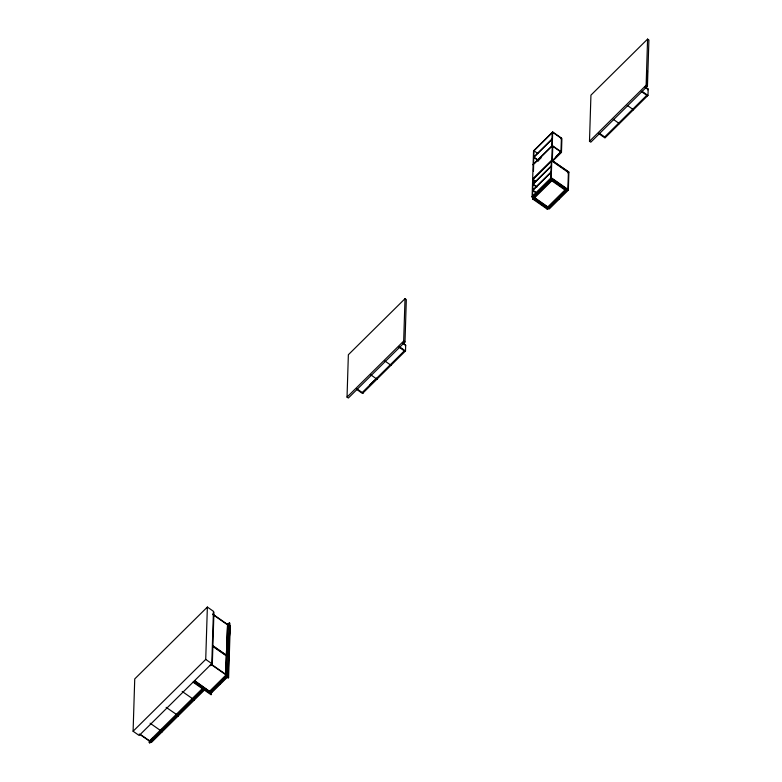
<?xml version="1.0" encoding="UTF-8"?>
<svg xmlns="http://www.w3.org/2000/svg" width="782" height="782" viewBox="0 0 782 782"><rect width="100%" height="100%" fill="white"/><g stroke="black" fill="none" stroke-linecap="round" stroke-linejoin="round"><path stroke-width="1.17" d="M133.096 731.248L134.739 678.913L207.367 607.057L213.437 611.299L211.795 663.635L139.167 735.491L133.096 731.248L205.725 659.402L207.367 607.057M203.672 689.587L149.782 742.9L149.254 742.538L149.303 741.053L203.193 687.74M149.782 742.9L149.831 741.414M150.887 741.766L203.926 689.665M177.837 715.11L178.306 715.862M209.987 691.747L209.938 693.223L226.545 676.792M194.513 680.936L211.042 692.481L194.523 680.555M210.094 665.316L210.622 665.678L212.323 664.006L213.945 612.091L213.427 611.719M193.056 682.178L211.14 694.797L211.648 691.953M225.558 676.107L227.621 623.762L230.25 625.59L228.618 677.505L228.178 677.935L225.558 676.107L227.621 623.762M227.171 670.33L226.985 676.362L228.246 675.12L227.718 674.749L229.351 622.843L229.879 623.205L228.119 676.42L211.609 692.754L211.091 692.383M227.67 654.632L227.973 644.974M228.461 629.275L228.618 624.447M228.178 677.935L228.334 673.107M228.755 659.822L229.097 648.962M229.507 635.678L230.25 625.59M347.032 397.109L348.361 354.735L405.017 298.685L406.327 299.604L404.998 341.978L348.342 398.028L347.032 397.109L403.678 341.069L405.017 298.685M362.437 392.31L404.558 350.629M376.465 378.801L376.914 377.989M390.521 364.529L391.078 365.184M356.514 389.299L362.516 393.483L405.506 350.952L405.682 345.273L405.252 345.703M538.153 201.277L532.102 197.054L533.549 150.858L552.678 131.933L561.427 138.043L560.938 152.04L551.838 161.082M533.08 179.42L532.552 196.243L547.214 206.477M533.559 164.034L533.979 150.809L537.869 153.526M532.581 198.902L532.63 197.416L551.75 178.501L551.701 179.977L532.581 198.902L547.635 209.41L567.869 189.361L551.242 177.749L532.112 196.673M533.451 171.141L533.637 165.207L533.109 164.846L552.239 145.921L561.466 152.402L552.864 160.916M548.739 208.276L567.849 189.743L568.406 172.148M550.802 178.179L551.33 161.356M551.818 145.97L552.229 132.754M532.102 197.054L551.222 178.13L552.678 131.933M552.317 160.525L552.766 146.293M552.278 178.863L552.229 180.349L533.109 199.273M561.466 152.402L561.906 138.502L561.378 138.14M566.276 188.638L566.227 190.124L547.107 209.048L547.156 207.562L565.445 189.459M566.803 189.009L566.755 190.485L551.701 179.977M548.778 208.569L549.306 208.941L568.328 190.114L568.876 172.607L568.358 172.245M589.491 141.278L590.938 95.15L647.584 39.1L648.904 40.019L647.447 86.147L590.801 142.187L589.491 141.278L646.137 85.228L647.584 39.1M604.887 136.772L647.007 95.091M647.115 83.009L647.486 71.162M598.953 133.761L604.955 137.945L647.955 95.414L648.2 89.001L645.199 86.91M533.539 151.239L552.669 132.314L561.417 138.424L560.977 138.854M533.783 157.035L552.033 138.981M552.024 139.362L533.774 157.417L538.632 160.818M533.129 164.464L552.248 145.54L560.997 151.649M537.801 161.092L541.124 157.808M532.65 179.469L551.779 160.545L569.003 172.177L551.789 160.163L532.669 179.088L536.012 181.463M556.012 156.586L560.166 152.47M551.183 165.98L532.933 184.034L535.866 186.087M551.173 166.361L532.923 184.415L536.833 187.152M550.997 172.079L532.738 190.134L535.67 192.186M550.978 172.46L532.728 190.515L536.638 193.252M533.148 197.787L535.65 195.314M647.711 89.862L648.141 89.431L645.14 87.34M567.957 172.969L568.397 172.529L551.769 160.926L532.64 179.85L534.595 181.209M547.674 207.924L555.992 199.703M561.808 193.946L565.142 190.652M369.866 384.959L374.822 380.052M229.351 622.843L228.09 624.085L226.457 676L227.718 674.749M150.682 740.574L153.252 738.032M160.945 730.417L162.656 728.726M180.622 710.955L190.036 701.64M192.597 699.108L199.439 692.334M149.254 742.538L203.144 689.216M204.415 690.027L151.454 742.431L139.216 734.005M225.236 675.765L209.459 691.376L209.42 692.862L226.027 676.43M212.479 689.274L216.634 685.169M219.957 681.884L225.763 676.137M211.042 692.481L226.819 676.87M646.137 85.228L647.447 86.147M645.189 87.291L648.19 89.383M641.954 91.22L647.955 95.414M641.308 91.504L647.516 95.844M633 109.275L633.528 109.646M627.262 105.394L633.43 109.734M618.963 123.165L619.491 123.536M613.225 119.284L619.393 123.634M604.916 137.055L605.444 137.427L599.178 133.175M534.751 157.72L537.674 159.753M551.222 178.13L568.328 190.114M551.799 180.779L565.797 190.554M558.338 199.107L558.866 199.478M558.24 199.205L558.768 199.576M533.588 197.357L547.586 207.132L547.537 208.608L533.539 198.843M539.922 202.518L546.149 206.859M403.678 341.069L404.998 341.978M402.75 342.751L405.731 345.224L402.681 343.181M399.504 346.758L405.506 350.952M398.859 347.042L405.076 351.382M384.822 360.932L390.98 365.282M376.513 378.713L377.041 379.075M370.776 374.832L376.944 379.172M362.477 392.603L362.995 392.965M356.739 388.722L362.946 393.053M212.704 614.075L228.256 624.935M212.694 614.457L228.246 625.317M212.704 645.561L227.288 655.746M212.694 645.942L227.279 656.127M212.684 646.323L227.269 656.509M205.725 659.402L212.323 664.006M211.13 664.123L226.682 674.983M211.12 664.505L226.672 675.365M225.988 675.677L228.618 677.505M219.292 684.27L219.918 684.533M196.018 682.725L198.931 684.758M193.486 681.738L211.57 694.367M193.926 699.519L194.454 699.89M182.206 691.464L192.9 698.932M193.828 699.616L194.356 699.988M166.155 707.348L178.404 715.765M161.825 731.278L162.353 731.649M150.105 723.223L162.255 731.747M141.171 734.982L149.919 741.092"/></g></svg>
